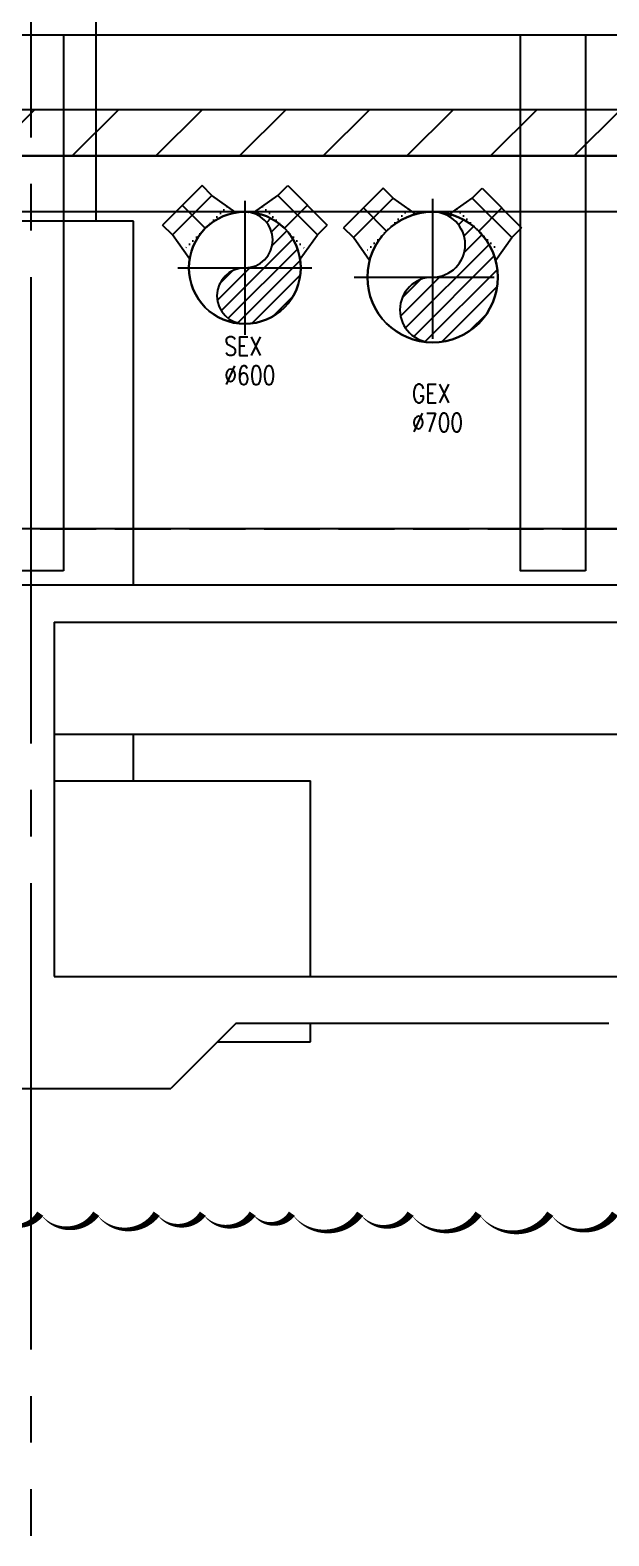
# Model space of a CAD drawing. Extents: x -3080 to 28500, y -1326 to 31609.
# Drawn here: x 5160 to 5470, y 25781 to 26588 of the extents above; entities that cross this region are included whole.
import ezdxf
from ezdxf.enums import TextEntityAlignment as Align
from ezdxf.xclip import XClip

# ---------------------------------------------------------------- set-up
doc = ezdxf.new("R2010")
doc.units = 0
doc.header["$LTSCALE"] = 100
doc.header["$XCLIPFRAME"] = 2
for name, pattern in [('188K-SM-07-F10-MECH-CR PIPE-Y2257103$0$AP6A-SM-08-FR1-001-A_AAS 210916$0$CENTER', [50.8, 31.75, -6.35, 6.35, -6.35]), ('188K-SM-07-F10-MECH-CR PIPE-Y2257103$0$AP6A-SM-08-FR1-001-A_AAS 210916$0$DOT', [0.25, 0, -0.25]), ('188K-SM-07-F10-MECH-CR PIPE-Y2257103$0$CENTER2', [1.125, 0.75, -0.125, 0.125, -0.125]), ('188K-SM-07-F10-MECH-CR PIPE-Y2257103$0$X-S-FAB_SL ALL$0$COL-CEN-LIN', [3.25, 2.5, -0.25, 0.25, -0.25]), ('188K-SM-07-F10-MECH-CR PIPE-Y2257103$0$X-S-FAB_SL ALL$0$HIDDEN', [0.4, 0.3, -0.1])]:
    doc.linetypes.add(name, pattern=pattern)
for name, color, linetype in [('0-xref', 8, 'Continuous'), ('188K-SM-07-F10-MECH-CR PIPE-Y2257103$0$0-CF-AAS-GEX', 5, 'Continuous'), ('188K-SM-07-F10-MECH-CR PIPE-Y2257103$0$0-CF-AAS-SEX', 3, 'Continuous'), ('188K-SM-07-F10-MECH-CR PIPE-Y2257103$0$0-FIRE', 1, 'Continuous'), ('188K-SM-07-F10-MECH-CR PIPE-Y2257103$0$0-hookupzoom', 4, 'Continuous'), ('188K-SM-07-F10-MECH-CR PIPE-Y2257103$0$AP6A-SM-08-FR1-001-A_AAS 210916$0$0-Block Center-Line', 1, '188K-SM-07-F10-MECH-CR PIPE-Y2257103$0$AP6A-SM-08-FR1-001-A_AAS 210916$0$CENTER'), ('188K-SM-07-F10-MECH-CR PIPE-Y2257103$0$AP6A-SM-08-FR1-001-A_AAS 210916$0$0-Block Support-Line', 7, '188K-SM-07-F10-MECH-CR PIPE-Y2257103$0$AP6A-SM-08-FR1-001-A_AAS 210916$0$DOT'), ('188K-SM-07-F10-MECH-CR PIPE-Y2257103$0$Block Center-Line', 1, '188K-SM-07-F10-MECH-CR PIPE-Y2257103$0$CENTER2'), ('188K-SM-07-F10-MECH-CR PIPE-Y2257103$0$X-S-FAB_SL ALL$0$ASP_1', 1, 'Continuous'), ('188K-SM-07-F10-MECH-CR PIPE-Y2257103$0$X-S-FAB_SL ALL$0$ASP_8', 8, 'Continuous'), ('188K-SM-07-F10-MECH-CR PIPE-Y2257103$0$X-S-FAB_SL ALL$0$BEAM-S', 2, 'Continuous'), ('188K-SM-07-F10-MECH-CR PIPE-Y2257103$0$X-S-FAB_SL ALL$0$CCL', 15, '188K-SM-07-F10-MECH-CR PIPE-Y2257103$0$X-S-FAB_SL ALL$0$COL-CEN-LIN'), ('188K-SM-07-F10-MECH-CR PIPE-Y2257103$0$X-S-FAB_SL ALL$0$HID', 5, '188K-SM-07-F10-MECH-CR PIPE-Y2257103$0$X-S-FAB_SL ALL$0$HIDDEN')]:
    doc.layers.add(name, color=color, linetype=linetype)
doc.styles.add('188K-SM-07-F10-MECH-CR PIPE-Y2257103$0$T0', font='simplex.shx', dxfattribs={"width": 0.8, "bigfont": 'chineset.shx'})

# ---------------------------------------------------------------- blocks, each defined once
blk = doc.blocks.new('*U1576')
for p, q in [((-150, 450), (-150, 525)), ((-150, 525), (150, 525)), ((150, 450), (150, 525)), ((-175.4, 302.9), (-150, 450)), ((-150, 450), (150, 450)), ((175.4, 302.9), (150, 450))]:
    blk.add_line(p, q)
blk.add_circle((0, 0), 350)
at = {"layer": '188K-SM-07-F10-MECH-CR PIPE-Y2257103$0$AP6A-SM-08-FR1-001-A_AAS 210916$0$0-Block Center-Line'}
blk.add_line((0, 350), (0, 525), dxfattribs=at)
at = {"layer": '188K-SM-07-F10-MECH-CR PIPE-Y2257103$0$AP6A-SM-08-FR1-001-A_AAS 210916$0$0-Block Support-Line'}
blk.add_line((-167.3, 350), (167.3, 350), dxfattribs=at)
blk = doc.blocks.new('*U1575')
for p, q in [((-150, 450), (-150, 525)), ((-150, 525), (150, 525)), ((150, 450), (150, 525)), ((-175.4, 302.9), (-150, 450)), ((-150, 450), (150, 450)), ((175.4, 302.9), (150, 450))]:
    blk.add_line(p, q)
blk.add_circle((0, 0), 350)
at = {"layer": '188K-SM-07-F10-MECH-CR PIPE-Y2257103$0$AP6A-SM-08-FR1-001-A_AAS 210916$0$0-Block Center-Line'}
blk.add_line((0, 350), (0, 525), dxfattribs=at)
at = {"layer": '188K-SM-07-F10-MECH-CR PIPE-Y2257103$0$AP6A-SM-08-FR1-001-A_AAS 210916$0$0-Block Support-Line'}
blk.add_line((-167.3, 350), (167.3, 350), dxfattribs=at)
blk = doc.blocks.new('*U1577')
h = blk.add_hatch()
h.set_pattern_fill('ANSI31', color=256, scale=2, style=0)
h.paths.add_polyline_path([(0, 0, 1), (0, 35, 0.414214), (-35, 0, 0.414214), (0, -35, -1)])
blk.add_circle((0, 0), 35)
for centre, start, end in [((0, 17.5), 270, 90), ((0, -17.5), 90, 270)]:
    blk.add_arc(centre, 17.5, start, end)
at = {"layer": '188K-SM-07-F10-MECH-CR PIPE-Y2257103$0$Block Center-Line'}
for p, q in [((0, -42), (0, 42)), ((42, 0), (-42, 0))]:
    blk.add_line(p, q, dxfattribs=at)
blk = doc.blocks.new('*U1489')
for p, q in [((-150, 400), (-150, 475)), ((-150, 475), (150, 475)), ((150, 400), (150, 475)), ((-175.4, 243.4), (-150, 400)), ((-150, 400), (150, 400)), ((175.4, 243.4), (150, 400))]:
    blk.add_line(p, q)
blk.add_circle((0, 0), 300)
at = {"layer": '188K-SM-07-F10-MECH-CR PIPE-Y2257103$0$AP6A-SM-08-FR1-001-A_AAS 210916$0$0-Block Center-Line'}
blk.add_line((0, 300), (0, 475), dxfattribs=at)
at = {"layer": '188K-SM-07-F10-MECH-CR PIPE-Y2257103$0$AP6A-SM-08-FR1-001-A_AAS 210916$0$0-Block Support-Line'}
blk.add_line((-166.2, 300), (166.2, 300), dxfattribs=at)
blk = doc.blocks.new('*U1490')
h = blk.add_hatch()
h.set_pattern_fill('ANSI31', color=256, scale=1.7143, style=0)
h.paths.add_polyline_path([(0, 0, 1), (0, 30, 0.414214), (-30, 0, 0.414214), (0, -30, -1)])
blk.add_circle((0, 0), 30)
for centre, start, end in [((0, 15), 270, 90), ((0, -15), 90, 270)]:
    blk.add_arc(centre, 15, start, end)
at = {"layer": '188K-SM-07-F10-MECH-CR PIPE-Y2257103$0$Block Center-Line'}
for p, q in [((0, -36), (0, 36)), ((36, 0), (-36, 0))]:
    blk.add_line(p, q, dxfattribs=at)
blk = doc.blocks.new('188K-SM-07-F10-MECH-CR PIPE-Y2257103$0$X-S-FAB_SL ALL$0$A$Ceb448ab1')
at = {"layer": '188K-SM-07-F10-MECH-CR PIPE-Y2257103$0$X-S-FAB_SL ALL$0$CCL'}
blk.add_line((5160, 3600), (5160, 0), dxfattribs=at)
blk = doc.blocks.new('*U1541')
at = {"color": 241}
blk.add_lwpolyline([(17.5, 50), (-17.5, 50), (-17.5, 337.5), (17.5, 337.5)], close=True, dxfattribs=at)
blk = doc.blocks.new('188K-SM-07-F10-MECH-CR PIPE-Y2257103$0$X-S-FAB_SL ALL')
at = {"color": 241}
for p, q in [((-2628.521, -72748.977), (19076.479, -72748.977)), ((-2628.521, -72788.977), (19076.479, -72788.977))]:
    blk.add_line(p, q, dxfattribs=at)
at = {"layer": '188K-SM-07-F10-MECH-CR PIPE-Y2257103$0$X-S-FAB_SL ALL$0$ASP_1'}
for p, q in [((-2628.521, -73043.977), (4851.479, -73043.977)), ((698.979, -73063.977), (1093.979, -73063.977)), ((698.979, -73063.977), (698.979, -73253.977)), ((698.979, -73253.977), (1093.979, -73253.977)), ((796.479, -73278.977), (761.479, -73313.977)), ((796.479, -73278.977), (996.479, -73278.977)), ((611.479, -73313.977), (761.479, -73313.977))]:
    blk.add_line(p, q, dxfattribs=at)
at = {"layer": '188K-SM-07-F10-MECH-CR PIPE-Y2257103$0$X-S-FAB_SL ALL$0$ASP_8'}
for p, q in [((721.479, -72848.977), (721.479, -71981.477)), ((741.479, -72848.977), (631.479, -72848.977)), ((741.479, -73043.977), (741.479, -72848.977)), ((698.979, -73123.977), (1093.979, -73123.977)), ((741.479, -73148.977), (741.479, -73123.977)), ((698.979, -73148.977), (836.479, -73148.977)), ((836.479, -73253.977), (836.479, -73148.977)), ((836.479, -73288.977), (836.479, -73278.977)), ((786.479, -73288.977), (836.479, -73288.977))]:
    blk.add_line(p, q, dxfattribs=at)
at = {"layer": '188K-SM-07-F10-MECH-CR PIPE-Y2257103$0$X-S-FAB_SL ALL$0$HID'}
blk.add_line((-2628.521, -73013.977), (19076.479, -73013.977), dxfattribs=at)
at = {"layer": '188K-SM-07-F10-MECH-CR PIPE-Y2257103$0$X-S-FAB_SL ALL$0$BEAM-S'}
for p in [(686.479, -73086.477), (966.479, -73086.477)]:
    blk.add_blockref('*U1541', p, dxfattribs=at)
at = {"layer": '188K-SM-07-F10-MECH-CR PIPE-Y2257103$0$X-S-FAB_SL ALL$0$CCL'}
blk.add_blockref('188K-SM-07-F10-MECH-CR PIPE-Y2257103$0$X-S-FAB_SL ALL$0$A$Ceb448ab1', (-4473.521, -73553.977), dxfattribs=at)
blk = doc.blocks.new('188K-SM-07-F10-MECH-CR PIPE-Y2257103')
at = {"layer": '188K-SM-07-F10-MECH-CR PIPE-Y2257103$0$0-FIRE'}
h = blk.add_hatch(dxfattribs=at)
h.set_pattern_fill('ANSI31', color=256, scale=10)
h.set_pattern_definition([(45, (0, 99332.263), (-22.45064, 22.45064), [])])
h.paths.add_polyline_path([(23550, 26520.786), (1845, 26520.786), (1845, 26545.786), (23550, 26545.786)])
blk.add_line((23502.5, 26320.786), (1845, 26320.786))
blk.add_lwpolyline([(23550, 26520.786), (1845, 26520.786), (1845, 26545.786), (23550, 26545.786)], close=True, dxfattribs=at)
at = {"layer": '188K-SM-07-F10-MECH-CR PIPE-Y2257103$0$0-hookupzoom'}
blk.add_lwpolyline([(23550, 26490.786), (1845, 26490.786), (1845, 26520.786), (23550, 26520.786)], close=True, dxfattribs=at)
at = {"layer": '188K-SM-07-F10-MECH-CR PIPE-Y2257103$0$0-CF-AAS-GEX', "yscale": 0.1, "zscale": 0.1}
for name, xscale, rotation in [('*U1576', -0.1, 45), ('*U1575', 0.1, 315)]:
    blk.add_blockref(name, (5375.439, 26455.786), dxfattribs=dict(at, xscale=xscale, rotation=rotation))
at = {"layer": '188K-SM-07-F10-MECH-CR PIPE-Y2257103$0$0-CF-AAS-GEX', "rotation": 180}
blk.add_blockref('*U1577', (5375.439, 26455.786), dxfattribs=at)
at = {"layer": '188K-SM-07-F10-MECH-CR PIPE-Y2257103$0$0-CF-AAS-SEX', "yscale": 0.1, "zscale": 0.1}
for xscale, rotation in [(-0.1, 45), (0.1, 315)]:
    blk.add_blockref('*U1489', (5274.726, 26460.786), dxfattribs=dict(at, xscale=xscale, rotation=rotation))
at = {"layer": '188K-SM-07-F10-MECH-CR PIPE-Y2257103$0$0-CF-AAS-SEX', "rotation": 180}
blk.add_blockref('*U1490', (5274.726, 26460.786), dxfattribs=at)
at = {"layer": '188K-SM-07-F10-MECH-CR PIPE-Y2257103$0$0-CF-AAS-GEX', "style": '188K-SM-07-F10-MECH-CR PIPE-Y2257103$0$T0', "width": 0.8}
for s, p in [('GEX', (5364.381, 26393.38)), ('%%C700', (5364.381, 26377.859))]:
    blk.add_text(s, height=10, dxfattribs=at).set_placement(p, align=Align.MIDDLE_LEFT)
at = {"layer": '188K-SM-07-F10-MECH-CR PIPE-Y2257103$0$0-CF-AAS-SEX', "style": '188K-SM-07-F10-MECH-CR PIPE-Y2257103$0$T0', "width": 0.8}
for s, p in [('SEX', (5263.667, 26418.728)), ('%%C600', (5263.667, 26403.206))]:
    blk.add_text(s, height=10, dxfattribs=at).set_placement(p, align=Align.MIDDLE_LEFT)
ref = blk.add_blockref('188K-SM-07-F10-MECH-CR PIPE-Y2257103$0$X-S-FAB_SL ALL', (4473.521, 99334.763))
XClip(ref).set_block_clipping_path([(-7553.4648570136, -75341.9369645483), (24026.2025623869, -67725.7696244382)])
blk.add_lwpolyline([(5139.838, 25953.57, 0, 4, 0.5205671), (5164.979, 25953.57, 0, 4, 0.5205671), (5194.995, 25953.57, 0, 4, 0.5205671), (5227.443, 25953.57, 0, 4, 0.5205671), (5252.191, 25953.57, 0, 4, 0.5205671), (5278.934, 25953.57, 0, 4, 0.5205671), (5299.946, 25953.57, 0, 4, 0.5205671), (5336.562, 25953.57, 0, 4, 0.5205671), (5363.628, 25953.57, 0, 4, 0.5205671), (5400.091, 25953.57, 0, 4, 0.5205671), (5438.526, 25953.57, 0, 4, 0.5205671), (5473.325, 25953.57, 0, 4, 0.5205671)], format="xyseb")

msp = doc.modelspace()

# ---------------------------------------------------------------- block references
at = {"layer": '0-xref'}
msp.add_blockref('188K-SM-07-F10-MECH-CR PIPE-Y2257103', (0, 0), dxfattribs=at)

doc.saveas('drawing.dxf')
